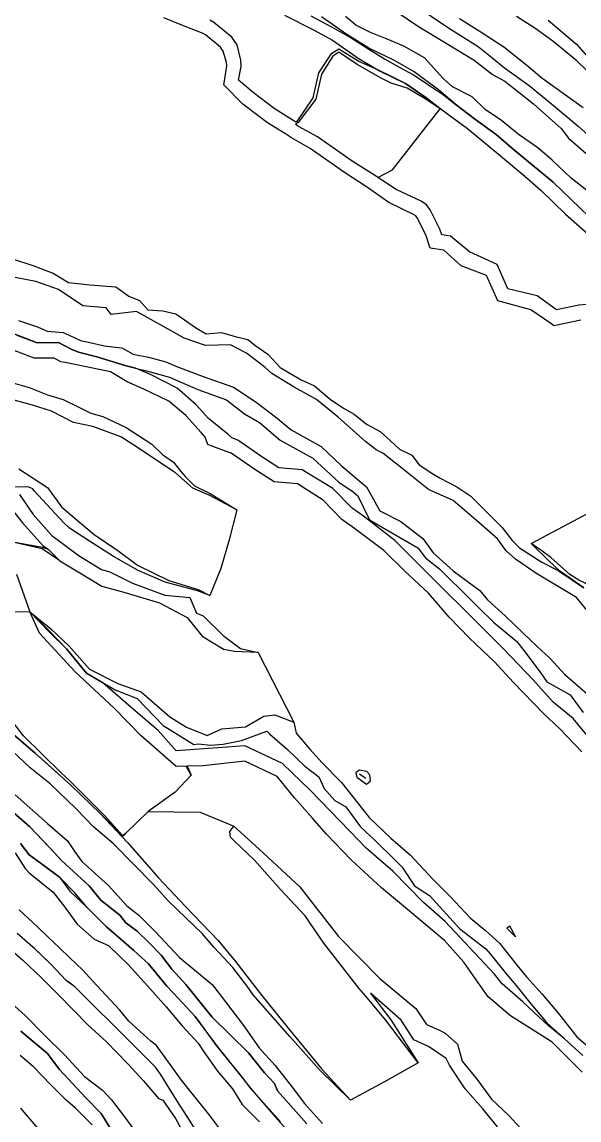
# Model space of a CAD drawing. Extents: x 102606 to 105048, y 81391 to 83586.
# Drawn here: x 102993.9 to 103200, y 82964 to 83369.9 of the extents above; entities that cross this region are included whole.
import ezdxf

# ---------------------------------------------------------------- set-up
doc = ezdxf.new("R2010")
doc.units = 0

msp = doc.modelspace()

# ---------------------------------------------------------------- linework, layer by layer
at = {"layer": 'BLG$380$FAKT', "color": 6}
for points in [[(102985.231, 83237.973, 0), (102996.571, 83234.76, 0), (103003.371, 83232.068, 0), (103009.115, 83230.373, 0), (103014.691, 83227.608, 0), (103019.393097, 83225.295195, 0), (103023.81, 83224.003, 0), (103032.5, 83219.993, 0), (103041.995101, 83213.822465, 0), (103045.896, 83209.989, 0), (103049.993, 83207.214, 0), (103052.673, 83203.688, 0), (103054.368552, 83201.803295, 0), (103057.683604, 83198.487934, 0), (103063.485959, 83195.534563, 0), (103073.375, 83189.566, 0)], [(103073.375, 83189.566, 0), (103063.202868, 83194.949658, 0), (103057.133141, 83197.622059, 0), (103050.71413, 83203.22716, 0), (103043.411481, 83208.019652, 0), (103036.59022, 83212.633522, 0), (103030.454373, 83216.523686, 0), (103020.122625, 83220.393068, 0), (103012.979631, 83221.822252, 0), (103004.77691, 83226.014514, 0), (102997.767366, 83228.214711, 0), (102989.623229, 83230.467453, 0)], [(102992.757941, 83204.758787, 0), (103003.284535, 83197.777284, 0), (103008.529769, 83190.612142, 0), (103015.168666, 83184.973794, 0), (103020.578, 83180.396, 0), (103029.339, 83174.473, 0), (103036.681, 83169.099, 0), (103048.235, 83163.474, 0), (103059.034, 83160.155, 0), (103063.388, 83157.93, 0)], [(103073.375, 83189.566, 0), (103070.547, 83178.452, 0), (103067.448, 83167.814, 0), (103063.388, 83157.93, 0), (103058.833621, 83159.668785, 0), (103046.90445, 83162.817781, 0), (103036.865969, 83167.123436, 0), (103036.865969, 83167.123436, 0), (103027.792563, 83172.275237, 0), (103018.896395, 83177.926908, 0), (103011.522151, 83182.79332, 0), (103009.296795, 83184.879489, 0), (102998.392236, 83196.58896, 0), (102997.950347, 83197.282091, 0), (102996.075525, 83198.117197, 0), (102987.345576, 83197.982337, 0)]]:
    msp.add_polyline3d(points, dxfattribs=at)
at = {"layer": 'BLG$390$FAKT', "color": 32}
for points in [[(103204.707069, 83104.101458, 0), (103197.804354, 83112.4664, 0), (103190.458091, 83118.515453, 0), (103183.020886, 83126.68855, 0), (103171.958018, 83138.34904, 0), (103167.949035, 83142.219455, 0), (103156.390006, 83153.783518, 0), (103151.17334, 83158.860329, 0), (103131.870876, 83178.247732, 0), (103120.306804, 83187.27688, 0), (103116.071474, 83190.163982, 0), (103108.859852, 83197.485781, 0), (103097.596155, 83204.317521, 0), (103088.911746, 83205.080489, 0), (103083.039183, 83208.907338, 0), (103073.741581, 83215.307292, 0), (103071.486009, 83216.208998, 0), (103070.007895, 83217.531307, 0), (103062.855809, 83223.372535, 0), (103058.32709, 83228.391282, 0), (103051.353753, 83234.482442, 0), (103041.475401, 83239.626282, 0), (103035.946423, 83241.942451, 0), (103032.402835, 83242.836217, 0), (103021.610671, 83246.086627, 0), (103014.817535, 83247.889078, 0), (103012.08311, 83248.950564, 0), (103007.37653, 83251.417135, 0), (102999.471092, 83251.283458, 0), (102981.862839, 83258.050524, 0)], [(103201.067151, 83100.15075, 0), (103192.784274, 83108.715687, 0), (103186.733525, 83114.438584, 0), (103175.746382, 83125.717633, 0), (103168.78579, 83133.377296, 0), (103159.502608, 83142.170667, 0), (103151.94555, 83149.896405, 0), (103144.252115, 83158.785591, 0), (103135.720883, 83166.769429, 0), (103127.738891, 83174.471237, 0), (103116.943617, 83182.679664, 0), (103112.24913, 83185.982414, 0), (103112.24913, 83185.982414, 0), (103105.344848, 83193.126003, 0), (103095.871893, 83199.213944, 0), (103087.179605, 83199.914532, 0), (103080.08239, 83204.429778, 0), (103071.244652, 83210.484206, 0), (103067.895086, 83211.725099, 0), (103063.925558, 83213.195666, 0), (103062.703419, 83213.661472, 0), (103061.69467, 83216.456307, 0), (103060.169734, 83218.141391, 0), (103054.483683, 83224.424588, 0), (103048.249776, 83229.717905, 0), (103039.007075, 83234.192238, 0), (103032.779283, 83236.839239, 0), (103026.647692, 83240.588497, 0), (103009.861242, 83244.04626, 0), (103008.323308, 83244.206797, 0), (103005.848936, 83245.573853, 0), (102998.416356, 83245.623348, 0), (102979.976768, 83252.602101, 0)], [(102992.98608, 83195.275445, 0), (102998.012072, 83187.84913, 0), (103004.906785, 83180.049986, 0), (103015.107107, 83172.520856, 0), (103023.316958, 83167.562069, 0), (103026.352147, 83166.591225, 0), (103034.762376, 83162.395382, 0), (103046.71093, 83158.065272, 0), (103055.999472, 83157.133233, 0), (103058.430066, 83151.348985, 0), (103060.895004, 83150.335969, 0), (103060.895004, 83150.335969, 0), (103068.35023, 83143.138439, 0), (103074.755671, 83138.30603, 0), (103081.309, 83136.858, 0), (103094.422412, 83111.05655, 0), (103095.34019, 83107.061616, 0), (103100.441733, 83101.131598, 0), (103104.971108, 83095.995058, 0), (103112.055949, 83088.8239, 0), (103122.328472, 83075.844124, 0), (103130.409911, 83068.132263, 0), (103137.496117, 83062.059364, 0), (103145.945204, 83053.089449, 0), (103152.377838, 83046.596893, 0), (103159.715056, 83038.682694, 0), (103165.441622, 83034.068052, 0), (103170.520197, 83029.355204, 0), (103177.134392, 83021.099939, 0), (103180.530753, 83016.957861, 0), (103186.320041, 83010.509263, 0), (103192.416394, 83003.373927, 0), (103199.132941, 82994.812681, 0), (103206.711946, 82988.320998, 0)], [(102990.923635, 83188.845334, 0), (102994.029747, 83184.761947, 0), (103001.562791, 83176.39773, 0), (103003.662568, 83174.877503, 0), (103001.537752, 83175.636525, 0), (102990.526, 83177.665, 0)], [(103007.954212, 83170.753745, 0), (103001.394584, 83175.186538, 0), (102990.526, 83177.665, 0)], [(103003.662568, 83174.877503, 0), (103007.954212, 83170.753745, 0), (103015.915448, 83165.843403, 0), (103023.44413, 83161.365442, 0), (103031.556023, 83159.123898, 0), (103044.734326, 83155.144297, 0), (103055.024526, 83149.750312, 0), (103060.564031, 83142.895909, 0), (103068.743307, 83137.889792, 0)], [(102991.915, 83165.812, 0), (102996.827, 83151.794, 0), (103003.922772, 83144.784754, 0), (103010.308419, 83138.151904, 0), (103017.77365, 83129.234221, 0), (103028.31224, 83123.011034, 0), (103036.567338, 83119.769893, 0), (103046.148524, 83109.888386, 0), (103057.476959, 83102.772189, 0), (103059.103, 83103.012, 0), (103063.612, 83102.628, 0), (103068.339, 83102.968, 0), (103075.094, 83104.281, 0), (103084.439638, 83107.774023, 0), (103085.484, 83106.75, 0), (103092.152, 83100.962, 0), (103098.537, 83094.815, 0), (103103.731, 83090.81, 0), (103105.748, 83086.492, 0), (103109.633, 83082.143, 0), (103113.755, 83079.814, 0), (103119.118, 83072.332, 0), (103124.682, 83067.254, 0), (103131.805, 83060.136, 0), (103134.574, 83057.493, 0), (103139.087, 83050.565, 0), (103144.716, 83047.035, 0), (103155.87, 83034.644, 0), (103165.508, 83027.246, 0), (103167.181, 83025.426, 0), (103173.141195, 83017.863276, 0), (103176.741466, 83013.706216, 0), (103182.194648, 83006.896074, 0), (103188.14349, 82999.875011, 0), (103194.451224, 82994.083858, 0), (103201.468748, 82987.830506, 0)], [(102996.827, 83151.794, 0), (103004.623669, 83145.592316, 0), (103011.386717, 83139.194408, 0), (103018.904047, 83130.690708, 0), (103029.327393, 83125.35501, 0), (103037.983296, 83122.251303, 0), (103048.608395, 83113.011265, 0), (103054.72374, 83109.203833, 0), (103062.361396, 83106.129285, 0), (103067.838186, 83108.657826, 0), (103076.655749, 83109.344631, 0), (103083.385482, 83113.28576, 0), (103087.409481, 83113.718218, 0), (103094.422412, 83111.05655, 0)], [(103081.309, 83136.858, 0), (103072.440635, 83137.163719, 0), (103068.743307, 83137.889792, 0)], [(103118.646711, 83093.340381, 0), (103117.473795, 83092.38594, 0), (103117.770933, 83090.711756, 0), (103121.367876, 83088.192657, 0), (103122.822292, 83089.381797, 0), (103122.587709, 83091.650551, 0), (103121.489846, 83092.84949, 0), (103118.646711, 83093.340381, 0)], [(103121.139, 83090.231, 0), (103118.717, 83091.862, 0)], [(103176.494, 83031.739, 0), (103173.329, 83034.921, 0), (103174.287, 83035.808, 0)], [(103174.287, 83035.808, 0), (103176.494, 83031.739, 0)]]:
    msp.add_polyline3d(points, dxfattribs=at)
at = {"layer": 'BLG$400$FAKT', "color": 40}
for points in [[(102992.623, 83259.533, 0), (102999.633, 83257.148, 0), (103003.242021, 83255.65082, 0), (103009.147989, 83255.066047, 0), (103011.384, 83254.139, 0), (103015.552, 83252.143, 0), (103019.031, 83251.381, 0), (103024.429813, 83250.170687, 0), (103030.645283, 83249.38984, 0), (103031.050294, 83249.294169, 0), (103035.00063, 83247.143235, 0), (103040.687, 83245.971, 0), (103047.070455, 83244.220675, 0), (103050.78, 83242.68, 0), (103060.876148, 83238.886973, 0), (103072.098914, 83234.906454, 0), (103080.584315, 83229.363024, 0), (103088.3084, 83223.488735, 0), (103093.490619, 83219.128842, 0), (103104.579859, 83212.940972, 0), (103111.981228, 83205.944239, 0), (103119.275038, 83199.772397, 0), (103121.373082, 83198.037785, 0), (103126.316489, 83189.134201, 0), (103134.008798, 83185.270966, 0), (103142.189465, 83179.021619, 0), (103145.974296, 83173.712004, 0), (103153.484282, 83167.011352, 0), (103163.243868, 83159.742603, 0), (103166.164477, 83156.316583, 0), (103172.630492, 83150.330338, 0), (103179.217107, 83144.104771, 0), (103184.575369, 83139.075939, 0), (103189.284174, 83134.546476, 0), (103194.652149, 83128.77411, 0), (103206.01, 83118.918, 0)], [(102991.978612, 83254.094351, 0), (102999.471092, 83251.283458, 0), (103007.37653, 83251.417135, 0), (103012.08311, 83248.950564, 0), (103014.817535, 83247.889078, 0), (103021.610671, 83246.086627, 0), (103032.402835, 83242.836217, 0), (103035.946423, 83241.942451, 0), (103040.02276, 83240.914316, 0), (103048.444633, 83238.603929, 0), (103058.93466, 83233.994648, 0), (103069.53558, 83230.226053, 0), (103076.191864, 83225.054234, 0), (103081.72731, 83221.810501, 0), (103089.44926, 83215.295269, 0), (103101.498649, 83208.665386, 0), (103111.128109, 83199.768291, 0), (103116.487658, 83196.175694, 0), (103118.169867, 83194.676086, 0), (103122.533894, 83185.856914, 0), (103140.322566, 83175.457393, 0), (103143.140892, 83171.812414, 0), (103148.460942, 83167.617659, 0), (103159.768277, 83156.582106, 0), (103162.748424, 83153.42554, 0), (103168.297211, 83148.024406, 0), (103177.026017, 83140.943808, 0), (103179.533224, 83137.524268, 0), (103185.599689, 83129.517031, 0), (103188.088145, 83126.033193, 0), (103196.721765, 83121.165951, 0), (103201.552626, 83114.590324, 0)], [(103201.468748, 82987.830506, 0), (103194.451224, 82994.083858, 0), (103188.586134, 82998.956417, 0), (103183.230983, 83003.810254, 0), (103179.159221, 83007.710573, 0), (103171.515733, 83014.39118, 0), (103168.693146, 83017.911469, 0), (103150.513666, 83037.364564, 0), (103142.415569, 83044.420223, 0), (103131.069078, 83056.035688, 0), (103121.230117, 83064.501815, 0), (103115.256307, 83070.835504, 0), (103100.616502, 83085.850582, 0), (103090.233635, 83095.731781, 0), (103076.358374, 83102.37337, 0), (103066.398579, 83101.588791, 0), (103050.90604, 83100.431061, 0), (103044.313932, 83108.030822, 0), (103035.113492, 83115.80818, 0), (103025.724875, 83123.883171, 0), (103023.837966, 83125.653156, 0), (103017.77365, 83129.234221, 0), (103010.308419, 83138.151904, 0), (103004.231883, 83144.194809, 0), (102996.827, 83151.794, 0), (102989.728879, 83151.706196, 0)], [(103054.653721, 83094.749976, 0), (103050.897475, 83094.633862, 0), (103038.040376, 83105.981616, 0), (103027.944856, 83116.250772, 0), (103013.409564, 83129.756394, 0), (103000.345117, 83143.942388, 0), (102996.827, 83151.794, 0)], [(103031.220435, 83068.995667, 0), (103024.441325, 83076.593212, 0), (103017.740772, 83083.175001, 0), (103011.634045, 83089.392651, 0), (103008.342615, 83092.385126, 0), (103001.323437, 83099.208908, 0), (102994.469225, 83106.029297, 0), (102988.675179, 83113.486825, 0), (102977.291986, 83124.570886, 0), (102967.161125, 83135.738402, 0)], [(103201.167, 82981.632, 0), (103190.04, 82992.753, 0), (103174.687431, 83002.535646, 0), (103166.441605, 83009.527941, 0), (103163.43295, 83013.693814, 0), (103157.358, 83022.361, 0), (103150.231, 83030.4, 0), (103143.357, 83036.128, 0), (103135.068, 83043.047, 0), (103126.869, 83049.787, 0), (103115.667, 83060.189, 0), (103106.457, 83069.752, 0), (103101.341, 83075.611, 0), (103094.665, 83083.043, 0), (103088.274284, 83091.013717, 0), (103076.40642, 83096.687988, 0), (103060.932127, 83094.944055, 0), (103055.001461, 83094.760725, 0), (103056.551, 83091.434, 0), (103050.549, 83085.154, 0), (103040.585, 83078.064, 0), (103032.211, 83069.933, 0), (103031.220435, 83068.995667, 0), (103022.814339, 83077.330212, 0), (103012.066432, 83087.698016, 0), (103003.273231, 83095.594544, 0), (102998.768201, 83099.640181, 0), (102985.362658, 83111.106866, 0)], [(103056.551, 83091.434, 0), (103054.653721, 83094.749976, 0)]]:
    msp.add_polyline3d(points, dxfattribs=at)
at = {"layer": 'BLG$410$FAKT', "color": 3}
for points in [[(102990.322, 83282.4, 0), (102997.872, 83279.889, 0), (103005.437, 83277.011, 0), (103011.135, 83273.604, 0), (103019.04, 83272.736, 0), (103028.665, 83271.997, 0), (103033.39, 83268.486, 0), (103037.358, 83266.937, 0), (103040.424, 83263.529, 0), (103046.052, 83263.175, 0), (103050.834, 83261.997, 0), (103058.499, 83256.77, 0), (103062.027, 83254.584, 0), (103067.69, 83255.122, 0), (103072.774, 83253.66, 0), (103077.515, 83252.57, 0), (103080.437, 83250.21, 0), (103084.799, 83247.07, 0), (103089.469, 83242.195, 0), (103094.251, 83239.353, 0), (103097.23, 83237.557, 0), (103102.147, 83235.453, 0), (103107.972, 83230.506, 0), (103112.854, 83227.185, 0), (103116.807, 83224.874, 0), (103121.317, 83221.22, 0), (103126.435, 83218.573, 0), (103130.081, 83215.191, 0), (103133.635, 83211.971, 0), (103138.083, 83209.774, 0), (103140.821649, 83206.1618, 0), (103145.589741, 83203.155556, 0), (103148.666, 83201.216, 0), (103154.775, 83198.011, 0), (103160.002, 83194.578, 0), (103165.046, 83189.505, 0), (103171.454, 83183.119, 0), (103175.298, 83178.218, 0)], [(103204.114911, 83150.943808, 0), (103199.061071, 83157.111897, 0), (103183.973129, 83166.09095, 0), (103176.558928, 83171.348499, 0), (103173.033571, 83174.410895, 0), (103169.825979, 83178.816323, 0), (103162.93732, 83184.846405, 0), (103153.397949, 83193.009675, 0), (103144.313589, 83197.091958, 0), (103134.452537, 83204.966023, 0), (103127.351837, 83210.504156, 0), (103124.964302, 83211.770531, 0), (103121.027939, 83214.764131, 0), (103110.896516, 83223.750112, 0), (103102.836413, 83230.378473, 0), (103094.546946, 83234.912734, 0), (103086.370419, 83239.935709, 0), (103083.87598, 83242.221995, 0), (103076.973834, 83247.434595, 0), (103071.092082, 83250.559099, 0), (103061.784835, 83250.259397, 0), (103053.957536, 83252.971229, 0), (103050.241782, 83255.089031, 0), (103036.317303, 83262.910792, 0), (103036.317303, 83262.910792, 0), (103026.936576, 83261.819896, 0), (103025.051694, 83264.260606, 0), (103016.405025, 83264.993569, 0), (103007.356258, 83270.960248, 0), (102999.033222, 83274.021123, 0), (102988.154038, 83276.09152, 0)], [(103175.298, 83178.218, 0), (103177.947, 83175.476, 0), (103186.206, 83170.165, 0), (103191.731306, 83167.433635, 0), (103192.698275, 83166.916498, 0), (103201.804989, 83160.684936, 0)], [(102985.362658, 83111.106866, 0), (102998.768201, 83099.640181, 0), (103012.066432, 83087.698016, 0), (103022.814339, 83077.330212, 0), (103030.96761, 83068.72108, 0), (103031.220435, 83068.995667, 0), (103032.211, 83069.933, 0), (103040.585, 83078.064, 0), (103059.811955, 83077.783089, 0), (103072.301118, 83072.673759, 0), (103081.681163, 83064.148557, 0), (103096.645474, 83050.146562, 0), (103111.061924, 83031.856469, 0), (103126.335886, 83016.332168, 0), (103139.63362, 83005.258877, 0), (103143.609674, 82999.366969, 0), (103148.625081, 82997.130111, 0), (103150.526657, 82996.094636, 0), (103155.041398, 82992.002269, 0), (103156.734324, 82985.778785, 0), (103162.333566, 82978.977116, 0), (103167.575587, 82971.751433, 0), (103174.08564, 82965.702891, 0), (103179.646547, 82959.567278, 0)], [(103169.780674, 82961.450821, 0), (103164.462766, 82968.167593, 0), (103157.871381, 82975.527008, 0), (103152.084698, 82984.287285, 0), (103150.787, 82986.72, 0), (103144.34188, 82991.126719, 0), (103138.845641, 82993.691826, 0), (103134.172075, 83000.868648, 0), (103122.859207, 83010.951826, 0), (103122.859207, 83010.951826, 0), (103130.3448, 83001.057231, 0), (103140.427, 82985.084, 0), (103128.062, 82978.123, 0), (103115.421, 82971.294, 0), (103103.944, 82982.598, 0), (103093.052, 82994.906, 0), (103079.433, 83010.332, 0), (103077.200819, 83013.447728, 0), (103071.854614, 83020.384368, 0), (103065.041788, 83027.792219, 0), (103060.522, 83032.895, 0), (103054.496, 83038.738, 0), (103047.961, 83044.976, 0), (103042.625, 83050.959, 0), (103027.657, 83066.179, 0), (103020.309, 83072.414, 0), (103013.783, 83079.184, 0), (103004.288, 83088.22, 0), (102996.927, 83094.159, 0), (102988.378, 83102.229, 0)], [(103121.0776, 83009.821093, 0), (103118.582792, 83012.79654, 0), (103105.606791, 83029.415514, 0), (103098.707415, 83039.441737, 0), (103089.58392, 83049.25123, 0), (103079.977521, 83060.055503, 0), (103072.298351, 83067.287961, 0), (103070.986836, 83068.523182, 0), (103070.736773, 83070.666642, 0), (103072.301118, 83072.673759, 0)], [(103030.96761, 83068.72108, 0), (103032.969143, 83066.607639, 0), (103044.4124, 83053.584451, 0), (103054.402639, 83042.938753, 0), (103066.440957, 83030.379935, 0), (103072.888878, 83022.660166, 0), (103082.193154, 83010.627892, 0), (103092.331273, 82997.958481, 0), (103104.800219, 82982.83193, 0), (103115.421, 82971.294, 0)], [(103140.427, 82985.084, 0), (103128.413295, 83001.072133, 0), (103121.0776, 83009.821093, 0)]]:
    msp.add_polyline3d(points, dxfattribs=at)
at = {"layer": 'BLG$420$FAKT', "color": 5}
for points in [[(103084.784268, 83332.666477, 0), (103075.620193, 83339.531019, 0), (103068.593081, 83346.631464, 0), (103069.640726, 83353.606425, 0), (103069.557843, 83354.878711, 0), (103068.35784, 83359.064721, 0), (103067.368168, 83360.564398, 0), (103061.765184, 83365.126385, 0), (103060.957606, 83365.596299, 0), (103053.063916, 83368.663686, 0), (103046.416252, 83371.397498, 0)], [(103191.723533, 83263.489984, 0), (103184.520332, 83268.682272, 0), (103173.720708, 83271.253804, 0), (103169.748201, 83280.249186, 0), (103159.519724, 83284.86695, 0), (103152.45137, 83290.669465, 0), (103149.245705, 83291.204925, 0), (103148.541887, 83293.362283, 0), (103144.967428, 83300.443045, 0), (103143.517784, 83302.302671, 0), (103141.61376, 83303.692928, 0), (103132.389934, 83307.964062, 0), (103125.53047, 83312.401983, 0), (103130.998, 83315.177, 0), (103148.587654, 83337.815871, 0), (103143.334581, 83342.017166, 0), (103135.781257, 83347.159703, 0), (103131.330021, 83349.342772, 0), (103125.574349, 83352.142164, 0), (103118.554477, 83355.286084, 0), (103111.190042, 83359.891947, 0), (103108.141705, 83358.028903, 0), (103103.580298, 83351.077362, 0), (103101.55162, 83341.836103, 0), (103095.617511, 83333.156873, 0), (103095.246782, 83332.849752, 0), (103095.246782, 83332.849752, 0), (103087.20677, 83337.920798, 0), (103079.40292, 83343.872345, 0), (103074.039784, 83348.409647, 0), (103075.031038, 83353.379809, 0), (103074.868646, 83355.801931, 0), (103073.507257, 83361.434154, 0), (103071.528788, 83364.328361, 0), (103064.920129, 83369.68721, 0), (103063.364298, 83370.593711, 0)], [(103148.587654, 83337.815871, 0), (103143.101134, 83341.513373, 0), (103136.412133, 83345.4773, 0), (103130.537432, 83347.23724, 0), (103126.754486, 83349.082626, 0), (103117.883212, 83354.218053, 0), (103111.189418, 83358.772879, 0), (103108.942278, 83357.247467, 0), (103104.676602, 83350.624256, 0), (103102.675985, 83341.313921, 0), (103096.044152, 83332.731835, 0), (103095.098718, 83331.995546, 0)], [(103200.715059, 83259.702298, 0), (103190.653883, 83257.554429, 0), (103189.950155, 83258.137691, 0), (103182.137657, 83263.533875, 0), (103169.911558, 83266.818095, 0), (103165.820357, 83276.125921, 0), (103156.373717, 83279.74207, 0), (103150.007285, 83285.503118, 0), (103144.896386, 83286.266339, 0), (103143.337262, 83291.225502, 0), (103140.142516, 83297.444774, 0), (103139.563125, 83298.227034, 0), (103138.763767, 83298.782598, 0), (103129.587175, 83303.152264, 0), (103121.333883, 83308.926333, 0), (103113.266096, 83314.198847, 0), (103100.506023, 83323.113998, 0), (103093.592037, 83327.045613, 0), (103091.423452, 83328.540119, 0), (103084.784268, 83332.666477, 0)], [(103125.53047, 83312.401983, 0), (103124.287548, 83313.293586, 0), (103116.119734, 83318.42105, 0), (103103.243357, 83327.446909, 0), (103096.148517, 83331.27783, 0), (103095.098718, 83331.995546, 0)], [(103206.20481, 83265.652684, 0), (103199.965476, 83265.165139, 0), (103191.723533, 83263.489984, 0)], [(103201.804989, 83160.684936, 0), (103198.893615, 83162.677137, 0), (103192.718785, 83166.998571, 0), (103188.85556, 83170.741642, 0), (103182.27, 83177.16, 0), (103213.422804, 83193.671843, 0)], [(103258.021995, 83118.456693, 0), (103252.004061, 83125.014605, 0), (103244.501669, 83131.085089, 0), (103236.78184, 83138.995531, 0), (103229.115178, 83144.244759, 0), (103217.235337, 83150.619848, 0), (103214.254423, 83153.04309, 0), (103209.178369, 83157.393981, 0), (103202.216314, 83162.397896, 0), (103199.891, 83163.57, 0), (103196.578, 83165.7, 0), (103189.589, 83171.961, 0), (103186.18, 83174.392, 0), (103182.27, 83177.16, 0)], [(103201.804989, 83160.684936, 0), (103198.893615, 83162.677137, 0)], [(102991.332994, 83084.21303, 0), (103003.388566, 83073.64864, 0), (103010.676187, 83067.145423, 0), (103013.495515, 83063.146875, 0), (103016.054135, 83059.518078, 0), (103025.960637, 83050.697109, 0), (103032.64102, 83043.134127, 0), (103037.084036, 83039.679724, 0), (103043.227499, 83033.702863, 0), (103052.204767, 83024.089911, 0), (103058.411105, 83018.931926, 0), (103064.28552, 83014.055141, 0), (103067.225512, 83010.287375, 0), (103075.89366, 82998.884569, 0), (103081.663826, 82990.711439, 0), (103087.572688, 82984.151088, 0), (103093.914357, 82976.199729, 0), (103098.426698, 82970.096887, 0), (103105.123536, 82962.697605, 0)], [(102989.848, 83078.374, 0), (102996.741, 83072.428, 0), (103005.974, 83062.748, 0), (103008.55, 83059.914, 0), (103012.926, 83055.903, 0), (103018.764, 83050.59, 0), (103023.046, 83045.241, 0), (103030.048, 83039.748, 0), (103032.319, 83036.876, 0), (103036.502, 83033.787, 0), (103040.87, 83029.623, 0), (103045.417, 83024.94, 0), (103049.35, 83019.766, 0), (103054.523, 83014.092, 0), (103064.306506, 83002.020758, 0), (103077.698466, 82988.842147, 0), (103083.669822, 82981.474514, 0), (103087.358741, 82977.484978, 0), (103088.445537, 82974.746865, 0), (103099.232428, 82962.563457, 0)]]:
    msp.add_polyline3d(points, dxfattribs=at)
at = {"layer": 'BLG$430$FAKT', "color": 6}
for points in [[(103090.973514, 83372.467212, 0), (103101.794839, 83366.932166, 0), (103108.799418, 83363.130238, 0), (103118.656423, 83356.268172, 0), (103126.478974, 83351.721924, 0), (103135.781257, 83347.159703, 0), (103143.334581, 83342.017166, 0), (103152.320481, 83335.185764, 0), (103158.695344, 83330.50149, 0), (103170.96203, 83320.442038, 0), (103179.989807, 83312.89294, 0), (103186.035251, 83307.539304, 0), (103194.988316, 83298.872192, 0), (103204.387476, 83290.571256, 0)], [(103100.75, 83372.223, 0), (103108.448, 83368.123, 0), (103115.702, 83364.066, 0), (103121.853, 83360.134, 0), (103128.064, 83356.314, 0), (103133.698, 83353.098, 0), (103138.964, 83350.191, 0), (103144.33, 83346.62, 0), (103149.858, 83343.005, 0), (103154.586232, 83339.286562, 0), (103161.365936, 83334.061347, 0), (103169.313436, 83328.284402, 0), (103175.589627, 83322.922696, 0), (103190.397759, 83310.63824, 0), (103203.748758, 83297.858447, 0)], [(103099.232428, 82962.563457, 0), (103088.445537, 82974.746865, 0), (103087.358741, 82977.484978, 0), (103083.669822, 82981.474514, 0), (103077.698466, 82988.842147, 0), (103064.306506, 83002.020758, 0), (103054.523, 83014.092, 0), (103049.35, 83019.766, 0), (103045.417, 83024.94, 0), (103040.87, 83029.623, 0), (103036.502, 83033.787, 0), (103032.319, 83036.876, 0), (103030.048, 83039.748, 0), (103023.046, 83045.241, 0), (103018.764, 83050.59, 0), (103012.926, 83055.903, 0), (103008.55, 83059.914, 0), (103004.344, 83064.444, 0), (102996.741, 83072.428, 0), (102989.848, 83078.374, 0)], [(103089.495704, 82963.374288, 0), (103078.929394, 82975.175444, 0), (103075.189239, 82980.099035, 0), (103067.891912, 82989.037918, 0), (103057.958381, 83002.231046, 0), (103049.92377, 83010.931745, 0), (103047.442948, 83013.451661, 0), (103040.661982, 83021.78018, 0), (103035.293913, 83026.660242, 0), (103028.781201, 83032.349975, 0), (103025.155669, 83035.391695, 0), (103018.158643, 83042.408627, 0), (103013.466, 83048.003, 0), (103007.78, 83053.746, 0), (103002.029, 83058.085, 0), (102996.538, 83062.067, 0), (102993.289166, 83066.217924, 0)]]:
    msp.add_polyline3d(points, dxfattribs=at)
at = {"layer": 'BLG$440$FAKT', "color": 32}
for points in [[(103203.748758, 83297.858447, 0), (103190.397759, 83310.63824, 0), (103175.589627, 83322.922696, 0), (103169.313436, 83328.284402, 0), (103161.365936, 83334.061347, 0), (103154.586232, 83339.286562, 0), (103149.643033, 83343.405702, 0), (103147.995, 83344.779, 0), (103139.006562, 83351.474616, 0), (103131.756911, 83355.695605, 0), (103122.187447, 83360.24331, 0), (103114.065283, 83365.242871, 0), (103104.720894, 83371.802046, 0)], [(103205.748, 83305.331, 0), (103197.104, 83312.137, 0), (103190.07, 83318.848, 0), (103184.736, 83323.345, 0), (103177.461, 83328.408, 0), (103171.376, 83333.532, 0), (103165.327, 83337.528, 0), (103160.407, 83342.225, 0), (103153.131, 83345.94, 0), (103149.737, 83349.046, 0), (103146.312, 83352.79, 0), (103142.792, 83356.644, 0), (103135.226, 83360.992, 0), (103128.968, 83363.532, 0), (103122.87, 83365.983, 0), (103117.416, 83368.661, 0), (103113.628, 83371.884, 0)], [(102993.289166, 83066.217924, 0), (102996.538, 83062.067, 0), (103002.029, 83058.085, 0), (103007.78, 83053.746, 0), (103011.602936, 83048.585923, 0), (103018.158643, 83042.408627, 0), (103025.155669, 83035.391695, 0), (103028.781201, 83032.349975, 0), (103035.293913, 83026.660242, 0), (103040.661982, 83021.78018, 0), (103041.945041, 83020.197742, 0), (103047.442948, 83013.451661, 0), (103049.92377, 83010.931745, 0), (103057.958381, 83002.231046, 0), (103066.161942, 82990.999303, 0), (103067.891912, 82989.037918, 0), (103078.929394, 82975.175444, 0), (103087.688534, 82965.015014, 0), (103097.733612, 82953.786975, 0)], [(102991.42, 83062.79, 0), (102995.12, 83057.01, 0), (102996.579, 83055.375, 0), (103005.484, 83048.231, 0), (103009.688, 83042.681, 0), (103014.362, 83036.441, 0), (103020.573172, 83030.866923, 0), (103025.95, 83028.546, 0), (103030.15, 83024.49, 0), (103033.12, 83021.51, 0), (103041.46, 83012.36, 0), (103047.26, 83005.9, 0), (103053.18, 82998.8, 0), (103059.06, 82992.44, 0), (103061.12, 82989.19, 0), (103066.29, 82982.06, 0), (103071.84, 82975.53, 0), (103075.38, 82969.7, 0), (103081.72, 82963.34, 0)]]:
    msp.add_polyline3d(points, dxfattribs=at)
at = {"layer": 'BLG$450$FAKT', "color": 40}
for points in [[(103128.455581, 83376.490898, 0), (103140.648036, 83368.23369, 0), (103150.797586, 83362.110235, 0), (103161.204193, 83355.799405, 0), (103167.945115, 83350.514939, 0), (103172.545311, 83348.031206, 0), (103183.128753, 83339.684798, 0), (103193.344192, 83330.562684, 0), (103196.057306, 83326.926738, 0), (103206.287812, 83318.044315, 0)], [(103139.264767, 83376.151134, 0), (103151.716655, 83367.694281, 0), (103161.671585, 83361.475805, 0), (103162.736504, 83360.81059, 0), (103167.604238, 83356.887265, 0), (103172.447036, 83352.950047, 0), (103181.544141, 83346.464689, 0), (103189.805233, 83339.59304, 0), (103199.745154, 83331.418143, 0), (103208.161944, 83323.692269, 0)], [(103070.375827, 82956.336243, 0), (103063.343688, 82965.620457, 0), (103052.911408, 82978.780938, 0), (103043.676667, 82991.501583, 0), (103041.601324, 82993.205489, 0), (103033.460158, 83000.572742, 0), (103030.151322, 83004.654364, 0), (103021.603948, 83013.673396, 0), (103016.260564, 83019.466545, 0), (103011.575167, 83023.95251, 0), (103007.738118, 83027.626237, 0), (103003.619183, 83031.56985, 0), (102999.660802, 83035.408583, 0), (102992.814295, 83041.686211, 0)], [(103058.647, 82959.61, 0), (103055.059, 82965.305, 0), (103051.142, 82971.187, 0), (103045.169744, 82980.91983, 0), (103043.341484, 82983.584849, 0), (103038.578, 82988.213, 0), (103027.616456, 82999.170932, 0), (103020.635253, 83006.140551, 0), (103013.489061, 83013.18598, 0), (103011.794648, 83014.451622, 0), (103010.234307, 83015.617119, 0), (103004.535221, 83021.574367, 0), (103003.643282, 83022.437485, 0), (102998.654216, 83027.265344, 0), (102992.141171, 83033.003265, 0)]]:
    msp.add_polyline3d(points, dxfattribs=at)
at = {"layer": 'BLG$460$FAKT', "color": 3}
for points in [[(103139.264767, 83376.151134, 0), (103151.716655, 83367.694281, 0), (103161.671585, 83361.475805, 0), (103162.736504, 83360.81059, 0), (103167.604238, 83356.887265, 0), (103172.447036, 83352.950047, 0), (103181.544141, 83346.464689, 0), (103189.805233, 83339.59304, 0), (103199.745154, 83331.418143, 0), (103208.161944, 83323.692269, 0)], [(103201.540023, 83338.156171, 0), (103199.794, 83339.404, 0), (103186.206, 83349.095, 0), (103180.662, 83353.765, 0), (103172.213, 83360.637, 0), (103163.103, 83366.441, 0), (103155.812, 83371.078, 0)], [(103058.647, 82959.61, 0), (103055.059, 82965.305, 0), (103051.142, 82971.187, 0), (103045.169744, 82980.91983, 0), (103043.341484, 82983.584849, 0), (103038.578, 82988.213, 0), (103027.616456, 82999.170933, 0), (103020.635253, 83006.140551, 0), (103013.489061, 83013.18598, 0), (103010.234307, 83015.617119, 0), (103004.535221, 83021.574367, 0), (102998.654216, 83027.265344, 0), (102992.141171, 83033.003265, 0)], [(102986.975, 83029.443, 0), (102994.189, 83023.071, 0), (103000.964, 83016.651, 0), (103007.197, 83010.563, 0), (103012.955, 83004.646, 0), (103018.319, 82999.02, 0), (103025.083, 82992.988, 0), (103033.147, 82984.606, 0), (103038.677, 82978.624, 0), (103044.438, 82971.909, 0), (103046.013872, 82971.345108, 0), (103050.671289, 82964.555043, 0), (103054.00038, 82958.477617, 0)]]:
    msp.add_polyline3d(points, dxfattribs=at)
at = {"layer": 'BLG$470$FAKT', "color": 5}
for points in [[(103206.325859, 83348.683673, 0), (103199.144311, 83355.540382, 0), (103190.325443, 83362.855669, 0), (103183.624593, 83367.576358, 0), (103176.884463, 83371.970951, 0)], [(103188.575511, 83370.526506, 0), (103199.034064, 83361.664994, 0), (103206.328723, 83353.442438, 0)], [(102987.58497, 83009.418379, 0), (102995.111064, 83002.611972, 0), (103002.219395, 82995.324664, 0), (103009.626873, 82988.083635, 0), (103017.036784, 82980.131436, 0), (103023.667358, 82975.087368, 0), (103026.994375, 82971.454233, 0), (103031.849779, 82965.170485, 0), (103038.519154, 82956.028163, 0)], [(103027.391988, 82959.694978, 0), (103023.138532, 82966.371785, 0), (103017.58117, 82972.138201, 0), (103007.685443, 82982.758742, 0), (103003.345514, 82988.606013, 0), (102993.451037, 82996.872395, 0)]]:
    msp.add_polyline3d(points, dxfattribs=at)
at = {"layer": 'BLG$480$FAKT', "color": 6}
for points in [[(102993.451037, 82996.872395, 0), (103003.345514, 82988.606013, 0), (103007.685443, 82982.758742, 0), (103017.58117, 82972.138201, 0), (103023.138532, 82966.371785, 0), (103027.391988, 82959.694978, 0)], [(103019.897142, 82962.268959, 0), (103013.633088, 82968.396911, 0), (103010.129863, 82971.465095, 0), (103004.564405, 82976.967639, 0), (102998.120263, 82983.707272, 0), (102993.194176, 82987.828807, 0)]]:
    msp.add_polyline3d(points, dxfattribs=at)
at = {"layer": 'BLG$490$FAKT', "color": 32}
msp.add_polyline3d([(103001.143399, 82959.369839, 0), (102993.404827, 82968.324324, 0)], dxfattribs=at)

doc.saveas('drawing.dxf')
